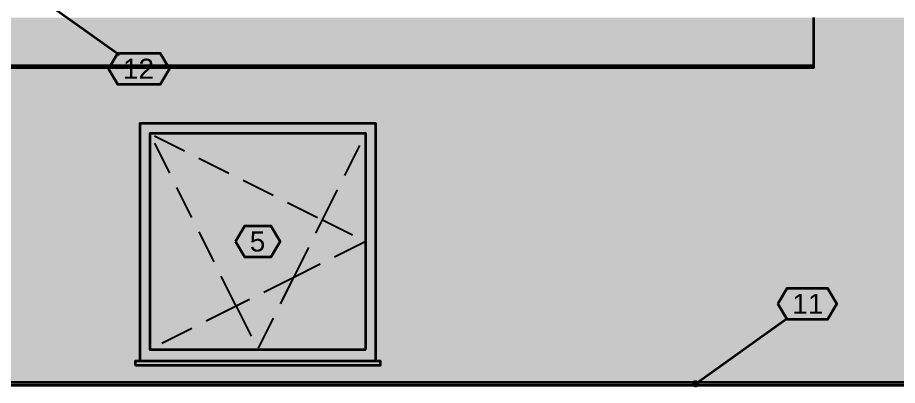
# Model space of a CAD drawing. Header units: metres. Extents: x -9.4 to 8.4, y -1.4 to 10.1.
# Drawn here: x -4.07 to 1.44, y 3.85 to 6.15 of the extents above; entities that cross this region are included whole.
import ezdxf

# ---------------------------------------------------------------- set-up
doc = ezdxf.new("R2010")
doc.units = ezdxf.units.M
doc.linetypes.add('KRESKOWA', pattern=[5.25, 4.2, -1.05])
doc.layers.add('A-ELEWACJE', color=7, linetype='Continuous', lineweight=35)
doc.layers.add('A-OPISY', color=2, linetype='Continuous', lineweight=25)
doc.styles.add('PL_ARIAL', font='arial.ttf')

msp = doc.modelspace()

# ---------------------------------------------------------------- hatches: boundary and pattern name
at = {"layer": 'A-ELEWACJE', "true_color": 0xbab7af}
msp.add_hatch(color=7, dxfattribs=at).paths.add_polyline_path([(-5.815, 6.15), (0.91, 6.15), (0.91, 5.85), (-5.815, 5.85)])
at = {"layer": 'A-ELEWACJE', "true_color": 0xf5f4f1}
h = msp.add_hatch(color=7, dxfattribs=at)
h.paths.add_polyline_path([(4.525, 6.15), (4.525, 3.87), (4.28, 3.87), (-4.16, 3.87), (-4.285, 3.87), (-4.295, 3.87), (-4.805, 3.87), (-4.805, 5.835), (0.91, 5.835), (0.91, 5.85), (0.91, 6.15)])
h.paths.add_polyline_path([(-1.827, 5.488), (-3.303, 5.488), (-3.303, 4.004), (-3.33, 4.004), (-3.33, 3.975), (-1.8, 3.975), (-1.8, 4.004), (-1.827, 4.004)], flags=0)
msp.add_hatch(color=7, dxfattribs=at).paths.add_polyline_path([(0.91, 5.85), (0.91, 5.835), (-5.815, 5.835), (-5.815, 5.85)])
at = {"layer": 'A-ELEWACJE', "true_color": 0x6a6d70}
h = msp.add_hatch(color=7, dxfattribs=at)
h.paths.add_polyline_path([(-3.303, 4.004), (-3.303, 5.488), (-1.827, 5.488), (-1.827, 4.004)])
h.paths.add_polyline_path([(-1.89, 5.425), (-3.24, 5.425), (-3.24, 4.075), (-1.89, 4.075)], flags=0)
at = {"layer": 'A-ELEWACJE', "true_color": 0xa9c3cd}
msp.add_hatch(color=7, dxfattribs=at).paths.add_polyline_path([(-3.24, 5.425), (-1.89, 5.425), (-1.89, 4.075), (-3.24, 4.075)])
at = {"layer": 'A-ELEWACJE', "true_color": 0x75787b}
for points in [[(-3.33, 4.004), (-1.8, 4.004), (-1.8, 3.975), (-3.33, 3.975)], [(5.185, 3.85), (-4.84, 3.85), (-4.84, 3.87), (5.185, 3.87)]]:
    msp.add_hatch(color=7, dxfattribs=at).paths.add_polyline_path(points)
at = {"layer": 'A-OPISY', "true_color": 0xffffff}
for points in [[(-3.4985, 5.83), (-3.44, 5.9275), (-3.175, 5.9275), (-3.1165, 5.83), (-3.175, 5.7325), (-3.44, 5.7325)], [(-2.7055, 4.75), (-2.647, 4.8475), (-2.483, 4.8475), (-2.4245, 4.75), (-2.483, 4.6525), (-2.647, 4.6525)], [(0.6882, 4.36), (0.7467, 4.4575), (0.9983, 4.4575), (1.0568, 4.36), (0.9983, 4.2625), (0.7467, 4.2625)]]:
    msp.add_hatch(color=7, dxfattribs=at).paths.add_polyline_path(points)
at = {"layer": 'A-OPISY', "true_color": 0x000000}
msp.add_hatch(color=7, dxfattribs=at).paths.add_polyline_path([(0.195, 3.86), (0.1942, 3.8658), (0.192, 3.8713), (0.1884, 3.8759), (0.1837, 3.8795), (0.1783, 3.8817), (0.1725, 3.8825), (0.1667, 3.8817), (0.1612, 3.8795), (0.1566, 3.8759), (0.153, 3.8713), (0.1508, 3.8658), (0.15, 3.86), (0.1508, 3.8542), (0.153, 3.8488), (0.1566, 3.8441), (0.1612, 3.8405), (0.1667, 3.8383), (0.1725, 3.8375), (0.1783, 3.8383), (0.1837, 3.8405), (0.1884, 3.8441), (0.192, 3.8488), (0.1942, 3.8542)])

# ---------------------------------------------------------------- linework, layer by layer
at = {"layer": 'A-ELEWACJE', "lineweight": 35, "ltscale": 0.05}
for points in [[(0.91, 6.1496), (0.91, 5.8504)], [(-5.815, 5.85), (0.91, 5.85), (0.91, 5.835), (-5.815, 5.835), (-5.815, 5.85)], [(-1.827, 4.0044), (-1.827, 5.488), (-3.303, 5.488), (-3.303, 4.0044)], [(-1.89, 4.075), (-1.89, 5.425), (-3.24, 5.425), (-3.24, 4.075), (-1.89, 4.075)], [(-3.33, 3.975), (-3.33, 4.004), (-1.8, 4.004), (-1.8, 3.975), (-3.33, 3.975)], [(5.185, 3.85), (-4.84, 3.85), (-4.84, 3.87), (5.185, 3.87), (5.185, 3.85)]]:
    msp.add_lwpolyline(points, dxfattribs=at)
at = {"layer": 'A-ELEWACJE', "linetype": 'KRESKOWA', "lineweight": 25, "ltscale": 0.05, "flags": 128}
for points in [[(-2.7, 4.345), (-3.24, 5.425), (-2.16, 4.885)], [(-2.16, 4.885), (-1.89, 5.425)], [(-2.16, 4.885), (-1.89, 4.75), (-2.34, 4.525)], [(-2.34, 4.525), (-2.16, 4.885)], [(-2.34, 4.525), (-2.7, 4.345)], [(-2.7, 4.345), (-2.565, 4.075), (-2.34, 4.525)], [(-2.7, 4.345), (-3.24, 4.075)]]:
    msp.add_lwpolyline(points, dxfattribs=at)
at = {"layer": 'A-OPISY', "lineweight": 35, "ltscale": 0.05}
for points in [[(-4.0075, 6.33), (-3.4296, 5.9172)], [(0.1725, 3.86), (0.7504, 4.2728)]]:
    msp.add_lwpolyline(points, dxfattribs=at)
for points in [[(-3.4985, 5.83), (-3.44, 5.9275), (-3.175, 5.9275), (-3.1165, 5.83), (-3.175, 5.7325), (-3.44, 5.7325)], [(-2.7055, 4.75), (-2.647, 4.8475), (-2.483, 4.8475), (-2.4245, 4.75), (-2.483, 4.6525), (-2.647, 4.6525)], [(0.6882, 4.36), (0.7467, 4.4575), (0.9983, 4.4575), (1.0568, 4.36), (0.9983, 4.2625), (0.7467, 4.2625)]]:
    msp.add_lwpolyline(points, close=True, dxfattribs=at)

# ---------------------------------------------------------------- texts
at = {"layer": 'A-OPISY', "style": 'PL_ARIAL'}
for s, p in [('12', (-3.4085, 5.7675)), ('5', (-2.6155, 4.6875)), ('11', (0.7782, 4.2975))]:
    msp.add_text(s, height=0.125, dxfattribs=at).set_placement(p)

doc.saveas('drawing.dxf')
